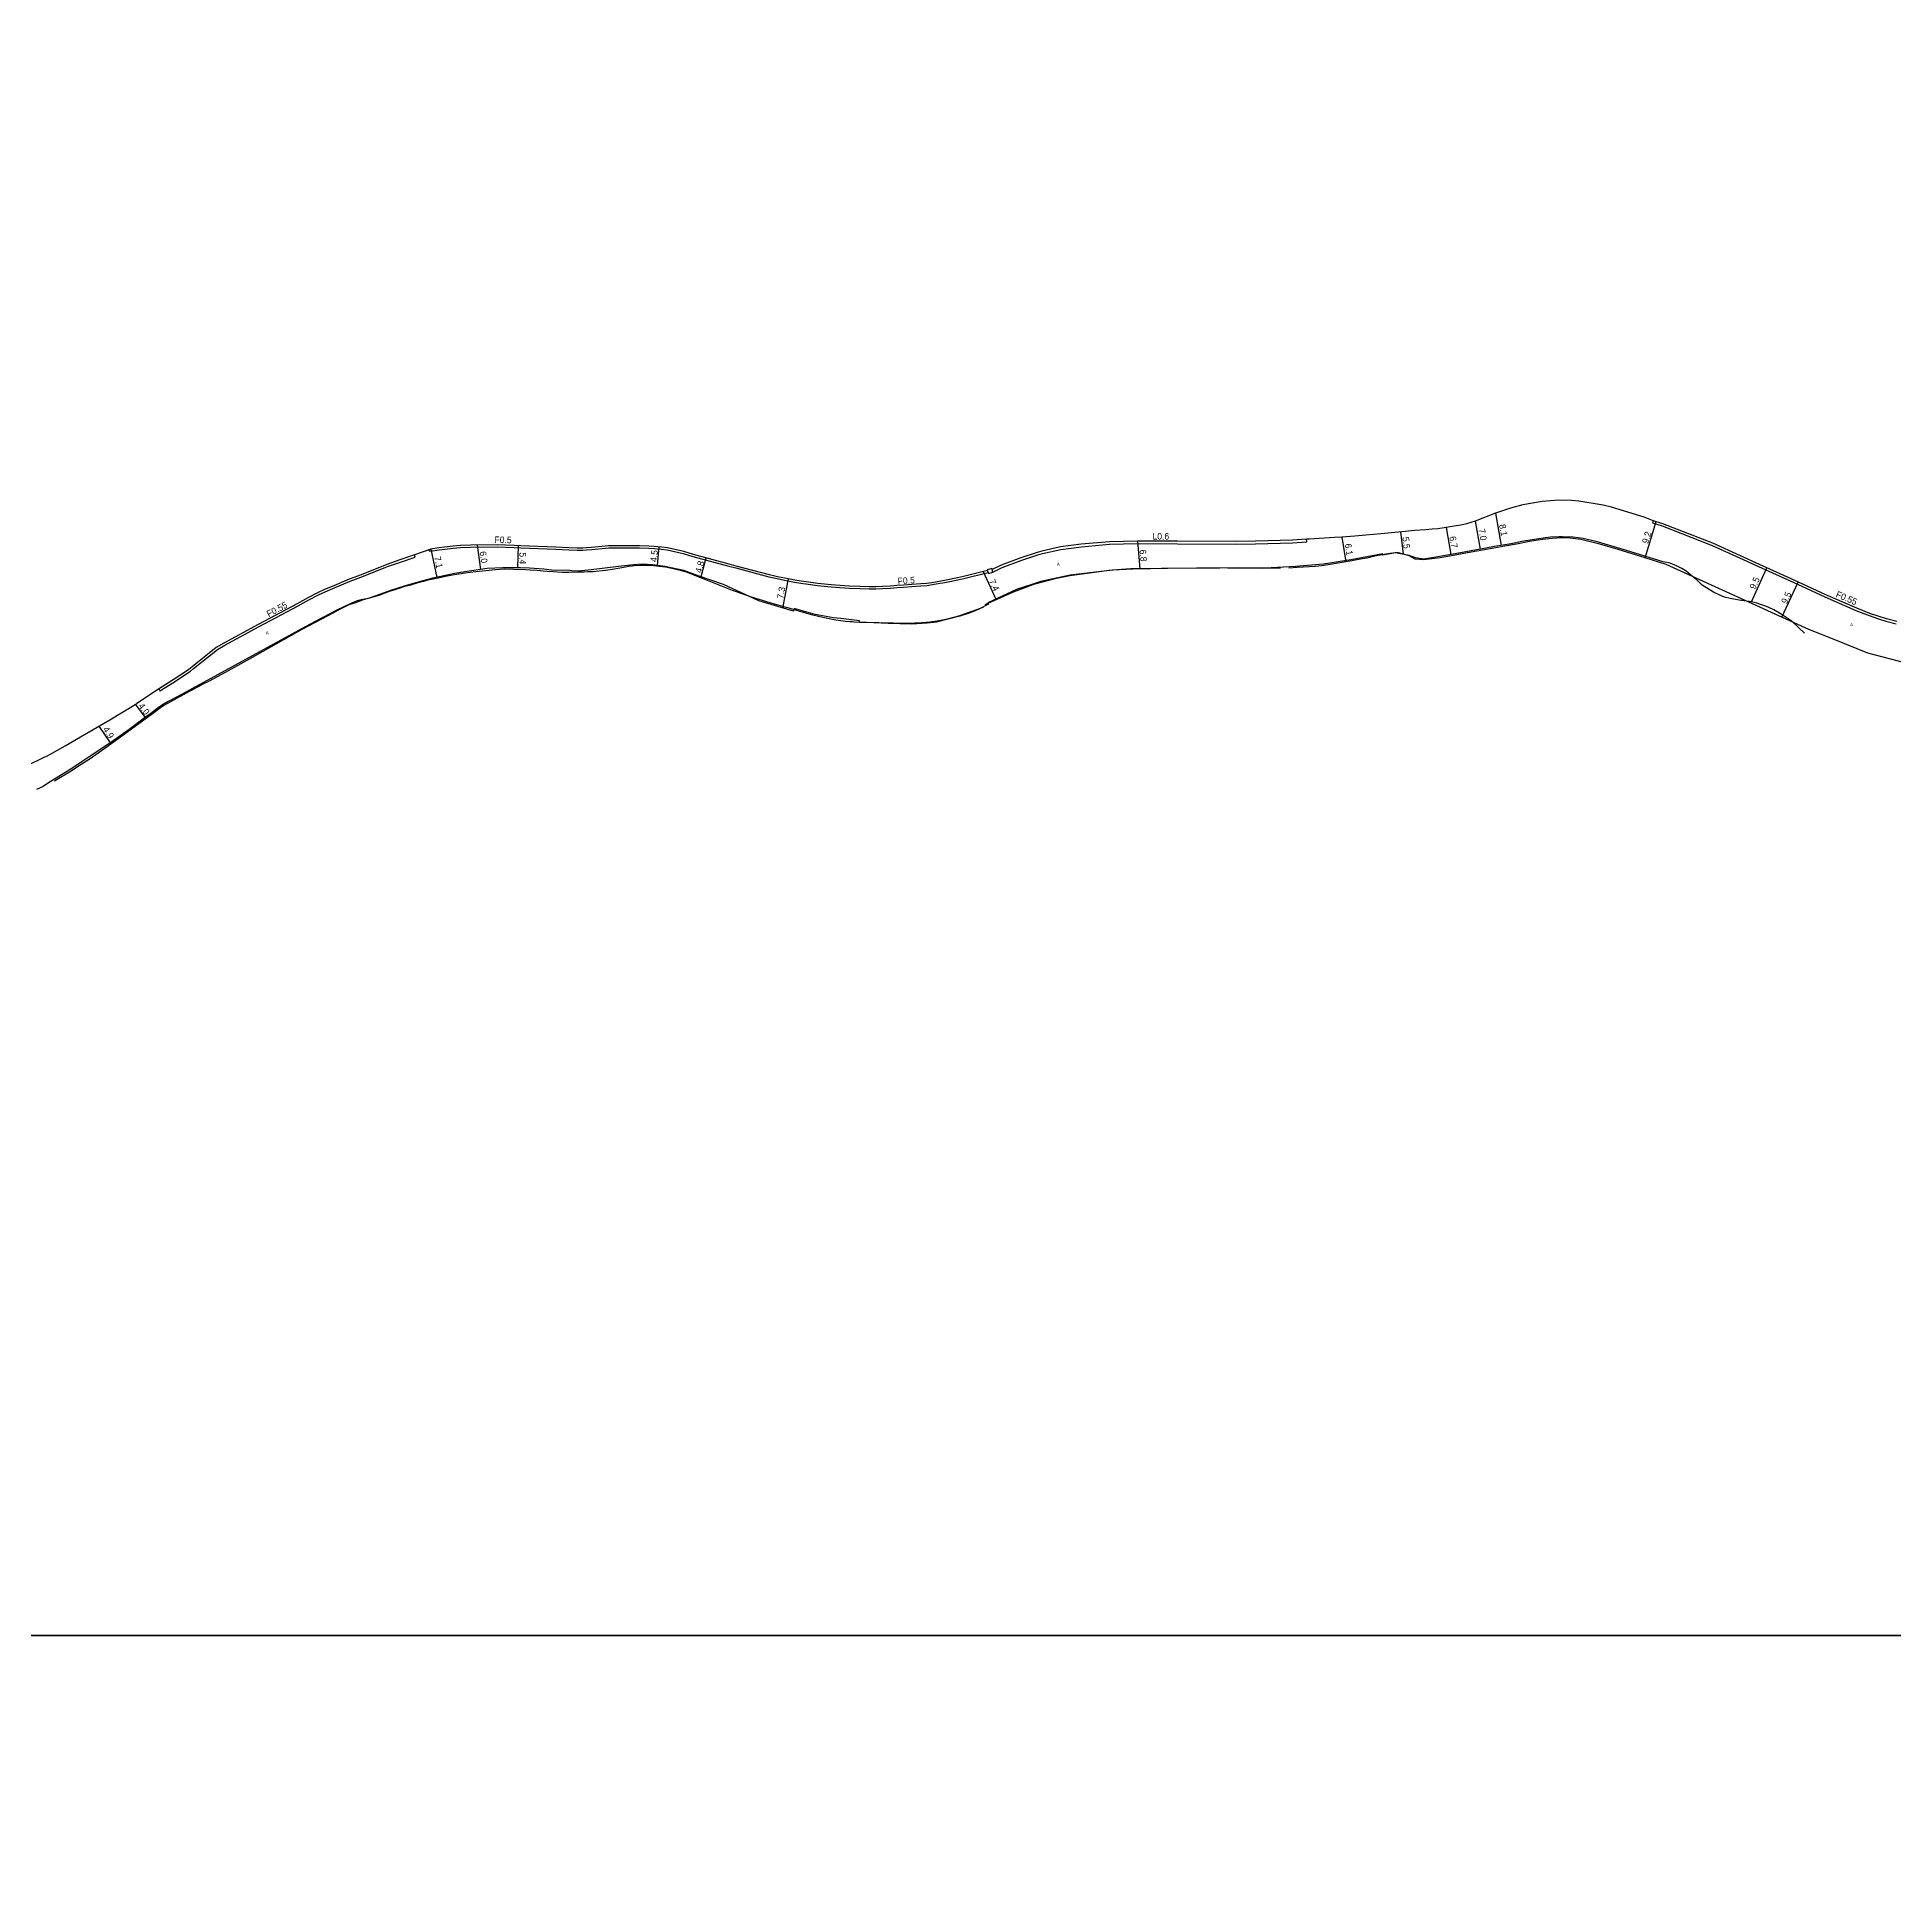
# Model space of a CAD drawing. Header units: metres. Extents: x -24000 to -21600, y -108000 to -105000.
# Drawn here: x -23122.3 to -22668.3, y -107457 to -107009.4 of the extents above; entities that cross this region are included whole.
import ezdxf

# ---------------------------------------------------------------- set-up
doc = ezdxf.new("R2010")
doc.units = ezdxf.units.M
doc.header["$LTSCALE"] = 2.5
for name, color, linetype in [('側溝・桝', 7, 'Continuous'), ('図郭', 7, 'Continuous'), ('幅員', 7, 'Continuous'), ('歩道・分離帯・安全施設', 7, 'Continuous'), ('舗装', 7, 'Continuous'), ('道路', 7, 'Continuous')]:
    doc.layers.add(name, color=color, linetype=linetype)
doc.styles.get("Standard").update_dxf_attribs({"font": ''})
doc.styles.add('YOKO_DECO', font='')
doc.styles.get('Standard').set_extended_font_data('@MS PGothic')
doc.styles.get('YOKO_DECO').set_extended_font_data('MS PGothic')

msp = doc.modelspace()

# ---------------------------------------------------------------- linework, layer by layer
at = {"layer": '側溝・桝'}
for points in [[(-22727.34, -107127.54), (-22727.51, -107128.09), (-22725.19, -107128.81), (-22712.98, -107133.57), (-22706.27, -107136.65), (-22701.59, -107138.76), (-22693.11, -107142.59), (-22685.41, -107146.16), (-22677.8, -107149.46), (-22674.61, -107150.73), (-22672.32, -107151.51), (-22670.52, -107152.08), (-22667.97, -107152.75)], [(-22888.73, -107140.08), (-22886.48, -107138.98), (-22881.68, -107137.2), (-22877.78, -107135.87), (-22876.61, -107135.57), (-22872.14, -107134.57), (-22867.1, -107133.89), (-22860.22, -107133.3), (-22853.4, -107133.14), (-22843.63, -107133.19), (-22829.42, -107133.24), (-22824.55, -107133.19), (-22815.51, -107132.91), (-22812.02, -107132.72), (-22812.06, -107132.09)], [(-23092.62, -107168.65), (-23092.32, -107169.13), (-23088.78, -107166.91), (-23085.48, -107164.75), (-23084.9, -107164.31), (-23084.11, -107163.68), (-23078.28, -107158.99), (-23076.43, -107157.92), (-23068.05, -107153.42), (-23058.55, -107148.33), (-23055.9, -107146.88), (-23053.6, -107145.66), (-23051.91, -107144.9), (-23050.06, -107144.14), (-23045.85, -107142.35), (-23044.5, -107141.84), (-23042.56, -107141.1), (-23036.68, -107138.76), (-23033.54, -107137.65), (-23029.92, -107136.42), (-23030.1, -107135.88)], [(-23026.69, -107134.67), (-23026.3, -107135), (-23024.07, -107134.64), (-23022.71, -107134.48), (-23020.64, -107134.23), (-23018.87, -107134.05), (-23016.39, -107133.98), (-23009.9, -107133.95), (-23005.72, -107134.11), (-23004.14, -107134.19), (-22995.55, -107134.52), (-22992.41, -107134.66), (-22990.39, -107134.71), (-22988.94, -107134.7), (-22988.1, -107134.66), (-22986.8, -107134.56), (-22983.45, -107134.26), (-22982.63, -107134.19), (-22981.73, -107134.14), (-22981.41, -107134.14), (-22975.09, -107134.18), (-22972.85, -107134.27), (-22971.48, -107134.33), (-22970.71, -107134.39), (-22969.75, -107134.48), (-22968.39, -107134.66), (-22964.45, -107135.54), (-22962.05, -107136.29), (-22953.29, -107138.62), (-22951.59, -107139.08), (-22943.49, -107141.24), (-22941.46, -107141.7), (-22939.7, -107142.06), (-22937.23, -107142.52), (-22935.69, -107142.78), (-22933.9, -107143.05), (-22931.62, -107143.35), (-22930.78, -107143.44), (-22928.28, -107143.7), (-22926.13, -107143.87), (-22923.85, -107144), (-22921.24, -107144.11), (-22919.01, -107144.19), (-22917.35, -107144.19), (-22915.71, -107144.13), (-22913.76, -107144.02), (-22912.17, -107143.89), (-22910.58, -107143.77), (-22908.52, -107143.6), (-22906.32, -107143.43), (-22904.84, -107143.34), (-22903.09, -107143.08), (-22900.1, -107142.53), (-22897.32, -107141.99), (-22895.82, -107141.64), (-22889.94, -107140.18)]]:
    msp.add_lwpolyline(points, dxfattribs=at)
msp.add_lwpolyline([(-22889.85, -107140.46), (-22888.72, -107140.1), (-22889.01, -107139.18), (-22890.14, -107139.53)], close=True, dxfattribs=at)
at = {"layer": '図郭'}
for points in [[(-23200, -106800), (-22400, -106800), (-22400, -107400), (-23200, -107400)], [(-23200, -107400), (-22400, -107400), (-22400, -108000), (-23200, -108000)]]:
    msp.add_lwpolyline(points, close=True, dxfattribs=at)
at = {"layer": '幅員'}
for points in [[(-22770.84, -107127.64), (-22769.61, -107134.53)], [(-22765.9, -107125.7), (-22764.48, -107133.58)], [(-22803.44, -107131.58), (-22802.52, -107137.63)], [(-22789.08, -107130.27), (-22788.49, -107135.73)], [(-22777.96, -107129.22), (-22776.78, -107135.81)], [(-22729.35, -107136.59), (-22726.62, -107127.77)], [(-23026.16, -107134.48), (-23024.66, -107141.41)], [(-23014.82, -107133.49), (-23013.97, -107139.47)], [(-23004.81, -107133.67), (-23004.94, -107139.08)], [(-22970.72, -107138.46), (-22970.28, -107133.94)], [(-22960.13, -107141.52), (-22958.84, -107136.64)], [(-22853.4, -107132.52), (-22852.87, -107139.26)], [(-22891.16, -107139.98), (-22888.04, -107146.72)], [(-22703.34, -107147.39), (-22699.57, -107139.04)], [(-22940.05, -107148.89), (-22938.73, -107141.74)], [(-22695.89, -107151.13), (-22691.9, -107142.52)], [(-23098.31, -107172.44), (-23095.97, -107175.67)], [(-23107.23, -107177.74), (-23104.49, -107181.83)]]:
    msp.add_lwpolyline(points, dxfattribs=at)
at = {"layer": '歩道・分離帯・安全施設'}
for points in [[(-22690.36, -107154.99), (-22693.43, -107152.19), (-22696.04, -107150.42), (-22697.9, -107149.36), (-22699.11, -107148.77), (-22699.7, -107148.5), (-22700.88, -107148.06), (-22702.01, -107147.71), (-22703.34, -107147.39), (-22706.32, -107146.93), (-22708.53, -107146.57), (-22709.94, -107146.22), (-22710.89, -107145.82), (-22712.64, -107144.97), (-22715.35, -107143.28), (-22716.7, -107141.97), (-22718.04, -107140.91), (-22719.26, -107139.89), (-22720.34, -107139.23), (-22721.65, -107138.55), (-22723.25, -107137.95), (-22724.95, -107137.6), (-22733.88, -107134.83), (-22736.9, -107133.9), (-22741.3, -107132.65), (-22743.17, -107132.18), (-22744.48, -107131.91), (-22746.89, -107131.6), (-22749.59, -107131.46), (-22750.45, -107131.47), (-22752.43, -107131.6), (-22754.23, -107131.79), (-22756.95, -107132.2), (-22759.5, -107132.66), (-22762.07, -107133.15), (-22766.13, -107133.88), (-22768.23, -107134.28), (-22770.54, -107134.69), (-22776.65, -107135.78), (-22783.44, -107136.93), (-22785.43, -107136.65), (-22787.03, -107136.01), (-22790.36, -107135.4), (-22791.63, -107135.52), (-22794.1, -107135.95), (-22795.46, -107136.24), (-22797.37, -107136.66), (-22798.87, -107136.97), (-22801.92, -107137.54), (-22805.86, -107138.15), (-22808.33, -107138.53), (-22809.99, -107138.7), (-22814.34, -107139.01), (-22816.4, -107139.11)], [(-22891.03, -107148.67), (-22892.1, -107149.08), (-22893.62, -107149.62), (-22894.83, -107150.09), (-22896.44, -107150.65), (-22897.12, -107150.88), (-22898.4, -107151.23), (-22900.21, -107151.69), (-22902.33, -107152.09), (-22904.05, -107152.35), (-22906.14, -107152.52), (-22907.86, -107152.62), (-22908.69, -107152.65), (-22909.85, -107152.65), (-22910.67, -107152.64), (-22911.72, -107152.64), (-22913.16, -107152.62), (-22914.17, -107152.59), (-22915.11, -107152.56), (-22916.66, -107152.51), (-22917.85, -107152.47), (-22919.66, -107152.41), (-22922.77, -107152.32), (-22923.15, -107152.29), (-22923.69, -107152.24), (-22924.73, -107152.15), (-22925.89, -107152.01), (-22927.11, -107151.82), (-22928.37, -107151.58), (-22929.48, -107151.38), (-22931.02, -107151.03), (-22933.05, -107150.54), (-22935.87, -107149.72), (-22937.44, -107149.25), (-22937.83, -107149.13), (-22938.56, -107148.92), (-22939.51, -107148.66), (-22940.68, -107148.33), (-22942.09, -107147.9), (-22943.97, -107147.38), (-22945.91, -107146.83), (-22948, -107146.13), (-22950.04, -107145.43), (-22951.67, -107144.88), (-22952.36, -107144.61), (-22954.41, -107143.81), (-22956.05, -107143.16), (-22958.52, -107142.18), (-22960.13, -107141.52), (-22961.6, -107140.93), (-22963.61, -107140.15), (-22964.88, -107139.76), (-22966.14, -107139.45), (-22967.65, -107139.14), (-22968.8, -107138.93), (-22970.32, -107138.71), (-22971.63, -107138.57), (-22972.67, -107138.49), (-22975.09, -107138.47), (-22976.46, -107138.54), (-22976.85, -107138.61), (-22977.83, -107138.73), (-22978.58, -107138.89), (-22981.24, -107139.37), (-22983.43, -107139.73), (-22986.47, -107140.03), (-22986.87, -107140.05), (-22987.72, -107140.06), (-22988.67, -107140.09), (-22990.1, -107140.13), (-22992.43, -107140.22), (-22994.06, -107140.16), (-22996.26, -107140.06), (-22997.67, -107139.93), (-22998.67, -107139.83), (-23000.16, -107139.7), (-23001.88, -107139.61), (-23002.95, -107139.58), (-23005.92, -107139.48), (-23008.2, -107139.38), (-23010.35, -107139.55), (-23012.67, -107139.79), (-23015.12, -107140.05), (-23016.5, -107140.19), (-23017.73, -107140.35), (-23018.69, -107140.49), (-23020.32, -107140.74), (-23022.14, -107141.06), (-23024.77, -107141.63), (-23025.57, -107141.83), (-23026.85, -107142.11), (-23027.88, -107142.37), (-23029.52, -107142.81), (-23031.1, -107143.27), (-23032.81, -107143.74), (-23033.95, -107144.11), (-23035.18, -107144.51), (-23036.3, -107144.87), (-23038.87, -107145.8), (-23040.28, -107146.26), (-23041.18, -107146.51), (-23042.66, -107146.89), (-23044.52, -107147.58), (-23046.16, -107148.13), (-23048.14, -107149.08), (-23051.31, -107150.78), (-23057.64, -107154.1), (-23065.32, -107158.41), (-23070.34, -107161.33), (-23076.36, -107164.61), (-23080.29, -107166.72), (-23081.97, -107167.6), (-23082.85, -107168.02), (-23085.15, -107169.27), (-23089.79, -107171.79), (-23090.63, -107172.28), (-23091.4, -107172.73), (-23092.2, -107173.26), (-23094.18, -107174.71), (-23097.47, -107177.15), (-23101.04, -107179.82), (-23105.83, -107183.25), (-23109.63, -107185.87), (-23111.56, -107187.13), (-23114.47, -107188.99), (-23117.41, -107190.82), (-23118.09, -107191.23)], [(-22833.27, -107139.13), (-22847.53, -107139.25), (-22850.17, -107139.26), (-22855.06, -107139.32), (-22857.35, -107139.45), (-22860.29, -107139.74), (-22869.9, -107141.04), (-22873.57, -107141.73), (-22875.5, -107142.21), (-22878.81, -107143.16), (-22881.17, -107143.99), (-22883.76, -107145.02), (-22890.74, -107148.13)], [(-22818.49, -107139.14), (-22822.92, -107139.2), (-22831.38, -107139.11)]]:
    msp.add_lwpolyline(points, dxfattribs=at)
at = {"layer": '道路'}
for points in [[(-22667.84, -107152.19), (-22670.36, -107151.53), (-22672.15, -107150.96), (-22674.42, -107150.19), (-22677.59, -107148.93), (-22685.18, -107145.63), (-22692.87, -107142.07), (-22701.35, -107138.24), (-22706.03, -107136.13), (-22712.76, -107133.04), (-22725.01, -107128.27), (-22727.5, -107127.49), (-22729.6, -107126.68), (-22737.54, -107124.2), (-22739.57, -107123.73), (-22745.53, -107122.79), (-22747.25, -107122.58), (-22750.43, -107122.53), (-22754.48, -107122.86), (-22759.23, -107123.68), (-22762.26, -107124.46), (-22765.9, -107125.7), (-22770.84, -107127.64), (-22773.01, -107128.27), (-22774.41, -107128.6), (-22775.49, -107128.82), (-22777.96, -107129.22), (-22780.02, -107129.5), (-22781.38, -107129.63), (-22782.96, -107129.73), (-22785.62, -107129.94), (-22788.02, -107130.17), (-22793.07, -107130.65), (-22800.28, -107131.33), (-22803.44, -107131.58), (-22805.23, -107131.62), (-22811.44, -107132.05), (-22812.06, -107132.09)], [(-22812.06, -107132.09), (-22815.54, -107132.29), (-22824.56, -107132.57), (-22829.42, -107132.61), (-22843.63, -107132.57), (-22853.4, -107132.52), (-22860.25, -107132.68), (-22867.17, -107133.27), (-22872.25, -107133.95), (-22876.76, -107134.96), (-22877.96, -107135.28), (-22881.88, -107136.61), (-22886.73, -107138.4), (-22888.92, -107139.47), (-22889.01, -107139.18), (-22890.14, -107139.53), (-22890.09, -107139.71), (-22895.94, -107141.17), (-22897.42, -107141.52), (-22900.19, -107142.05), (-22903.17, -107142.6), (-22904.89, -107142.85), (-22906.35, -107142.94), (-22908.55, -107143.11), (-22910.62, -107143.29), (-22912.21, -107143.41), (-22913.79, -107143.53), (-22915.73, -107143.64), (-22917.36, -107143.7), (-22919.01, -107143.7), (-22921.22, -107143.62), (-22923.83, -107143.51), (-22926.1, -107143.38), (-22928.24, -107143.21), (-22930.73, -107142.96), (-22931.56, -107142.87), (-22933.83, -107142.57), (-22935.61, -107142.29), (-22937.15, -107142.03), (-22939.6, -107141.58), (-22941.36, -107141.23), (-22943.37, -107140.76), (-22951.46, -107138.61), (-22953.17, -107138.14), (-22961.92, -107135.82), (-22964.32, -107135.07), (-22968.31, -107134.18), (-22969.69, -107134), (-22970.67, -107133.91), (-22971.46, -107133.85), (-22972.83, -107133.78), (-22975.08, -107133.69), (-22981.41, -107133.65), (-22981.75, -107133.66), (-22982.66, -107133.7), (-22983.49, -107133.77), (-22986.84, -107134.07), (-22988.13, -107134.17), (-22988.95, -107134.21), (-22990.39, -107134.23), (-22992.39, -107134.17), (-22995.53, -107134.03), (-23004.12, -107133.7), (-23005.7, -107133.62), (-23009.89, -107133.47), (-23016.4, -107133.49), (-23018.9, -107133.57), (-23020.69, -107133.74), (-23022.77, -107133.99), (-23024.13, -107134.16), (-23026.16, -107134.48), (-23030.1, -107135.88), (-23033.72, -107137.12), (-23036.87, -107138.23), (-23042.77, -107140.57), (-23044.7, -107141.32), (-23046.06, -107141.83), (-23050.27, -107143.62), (-23052.13, -107144.38), (-23053.85, -107145.15), (-23056.16, -107146.38), (-23058.82, -107147.84), (-23068.31, -107152.93), (-23076.71, -107157.43), (-23078.6, -107158.53), (-23084.46, -107163.25), (-23085.25, -107163.87), (-23085.8, -107164.29), (-23089.08, -107166.44), (-23092.71, -107168.71)], [(-22724.16, -107138.27), (-22729.35, -107136.59), (-22735.94, -107134.61), (-22740.37, -107133.29), (-22745.02, -107132.12), (-22747.66, -107131.8), (-22749.76, -107131.7), (-22752.06, -107131.85), (-22754.41, -107132.11), (-22757.57, -107132.63), (-22760.75, -107133.24), (-22763.58, -107133.79), (-22766.34, -107134.26), (-22771.83, -107135.23), (-22777.57, -107136.25), (-22779.43, -107136.58), (-22783.46, -107137.1), (-22785.51, -107136.91)], [(-22785.51, -107136.91), (-22787.03, -107136.16), (-22789.82, -107135.33), (-22793.4, -107135.97), (-22793.46, -107135.61), (-22801.28, -107137.12), (-22807.9, -107138.2), (-22814.75, -107138.74), (-22822.21, -107139.13), (-22828.85, -107139.06), (-22839.02, -107139.12), (-22846.03, -107139.23), (-22852.87, -107139.26), (-22859.52, -107139.62), (-22869.86, -107140.82), (-22877.01, -107142.41), (-22883.01, -107144.39), (-22890.01, -107147.64), (-22889.84, -107147.97)], [(-22921.34, -107152.39), (-22921.31, -107152.01), (-22925.89, -107151.45), (-22927.7, -107151.28), (-22932.22, -107150.47), (-22937.35, -107148.98), (-22937.46, -107149.64), (-22945.94, -107147.16), (-22954.6, -107143.16), (-22960.79, -107141.01), (-22964.29, -107139.73), (-22968.96, -107138.69), (-22970.09, -107138.53), (-22971.96, -107138.31), (-22974.43, -107138.18), (-22976.62, -107138.3), (-22980.22, -107138.74), (-22987.62, -107139.61), (-22990.22, -107139.85), (-22991.66, -107139.78), (-22992.14, -107139.71), (-22996.59, -107139.61), (-22998.49, -107139.42), (-23002.04, -107139.16), (-23004.18, -107139.09), (-23007.03, -107139.02), (-23008.56, -107139.03), (-23012.39, -107139.25), (-23017.79, -107140.01), (-23020.26, -107140.46), (-23025.62, -107141.62), (-23028.97, -107142.48), (-23030.7, -107142.97), (-23032.6, -107143.52), (-23035.96, -107144.56), (-23038.43, -107145.49), (-23041.45, -107146.56), (-23043.16, -107146.86), (-23044.09, -107147.12), (-23045.68, -107147.76), (-23049.22, -107149.45), (-23055.74, -107152.89), (-23087.82, -107170.39), (-23090.28, -107171.72), (-23091.26, -107172.31), (-23092.41, -107173.03), (-23094.53, -107174.62), (-23095.82, -107175.55)], [(-22659.03, -107163.13), (-22660.12, -107163.01), (-22662.24, -107162.76), (-22665.84, -107162.29), (-22674.91, -107159.94), (-22683.11, -107156.57), (-22689.3, -107154.13), (-22724.16, -107138.27)], [(-22889.84, -107147.97), (-22892.05, -107149.11), (-22893.07, -107149.55), (-22893.73, -107149.82), (-22894.78, -107150.19), (-22896.85, -107150.9), (-22902.51, -107152.3), (-22904.82, -107152.61), (-22908.68, -107152.8), (-22914.35, -107152.66), (-22917.74, -107152.51), (-22921.34, -107152.39)], [(-23150.47, -107189.62), (-23144.64, -107189.49), (-23137.5, -107189.61), (-23132.38, -107189.41), (-23130.61, -107189.16), (-23128.58, -107188.7), (-23126.66, -107188.13), (-23123.8, -107186.88), (-23119.26, -107184.66), (-23115.52, -107182.57), (-23111.78, -107180.35), (-23104.57, -107176.2), (-23098, -107172.25)], [(-23092.71, -107168.71), (-23098, -107172.25)], [(-23095.82, -107175.55), (-23099.85, -107178.55), (-23104.3, -107181.71), (-23114.26, -107188.37), (-23119.83, -107191.79), (-23120.91, -107192.5), (-23122.5, -107193.25)]]:
    msp.add_lwpolyline(points, dxfattribs=at)

# ---------------------------------------------------------------- texts
at = {"layer": '側溝・桝'}
for s, rotation, p in [('F0.5', 359, (-23010.57, -107132.98)), ('F0.5', 4, (-22911.96, -107143.11)), ('F0.55', 337, (-22682.88, -107146.14)), ('F0.55', 28, (-23065.72, -107151.16))]:
    msp.add_text(s, height=1.6, rotation=rotation, dxfattribs=at).set_placement(p)
msp.add_text('L0.6', height=1.6, dxfattribs=at).set_placement((-22849.73, -107132.14))
at = {"layer": '幅員'}
for s, rotation, p in [('5.5', 276, (-22788.65, -107131.57)), ('6.7', 280, (-22777.19, -107131.47)), ('7.0', 280, (-22770.08, -107129.62)), ('8.1', 280, (-22765.02, -107128.53)), ('9.2', 73, (-22728.61, -107133.27)), ('7.1', 282, (-23025.34, -107136.44)), ('6.0', 278, (-23014.21, -107135.12)), ('5.4', 269, (-23004.45, -107135.26)), ('4.5', 84, (-22970.92, -107137.7)), ('6.8', 275, (-22852.92, -107134.66)), ('6.1', 279, (-22802.75, -107133.23)), ('4.8', 75, (-22959.99, -107140.43)), ('9.5', 66, (-22702.43, -107144.44)), ('7.3', 80, (-22939.95, -107146.72)), ('7.4', 295, (-22889.77, -107142.3)), ('9.5', 65, (-22694.71, -107148.02)), ('4.0', 305.9041, (-23097.71, -107172.84)), ('4.9', 303.7895, (-23106.37, -107178.57))]:
    msp.add_text(s, height=1.6, rotation=rotation, dxfattribs=at).set_placement(p)
at = {"layer": '舗装', "style": 'YOKO_DECO'}
for p in [(-22873.1, -107138.57, 130.89), (-23066.46, -107155.3, 129.38), (-22679.23, -107153.31, 128.82)]:
    msp.add_text('A', height=0.75, dxfattribs=at).set_placement(p)

doc.saveas('drawing.dxf')
